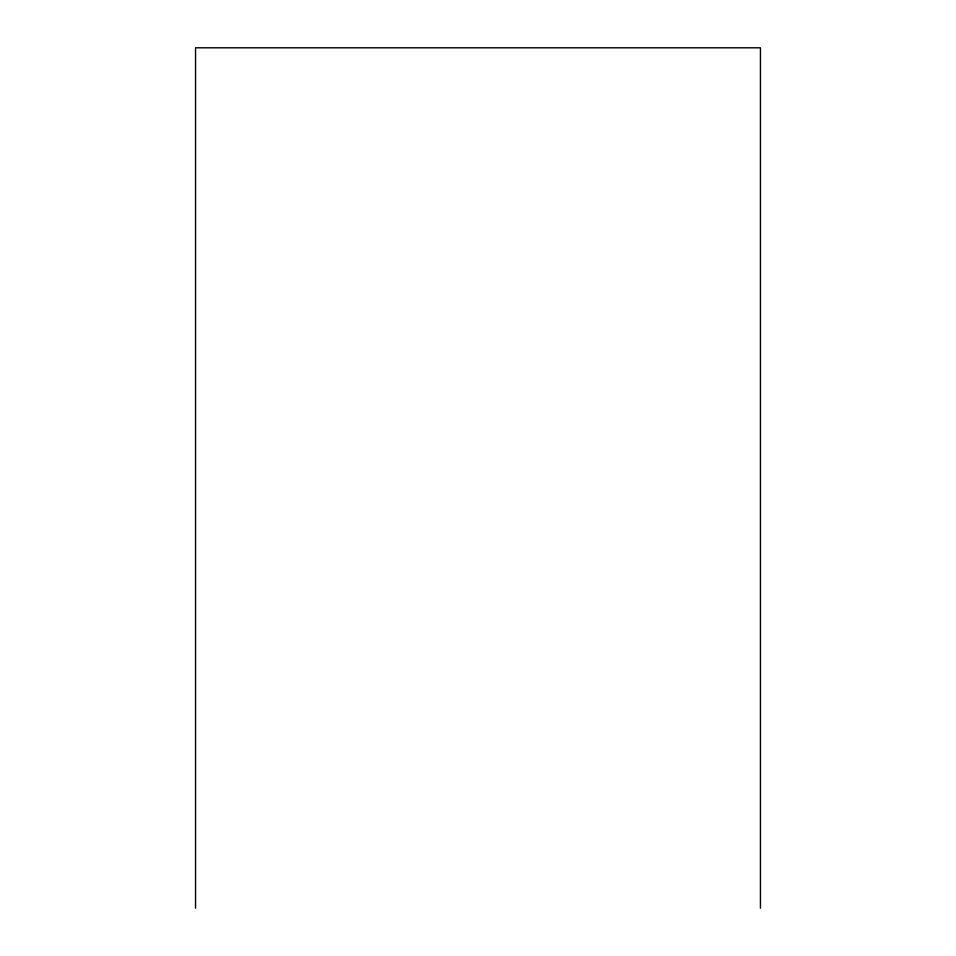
<?xml version="1.0" encoding="UTF-8"?>
<svg xmlns="http://www.w3.org/2000/svg" width="956" height="956" viewBox="0 0 956 956"><rect width="100%" height="100%" fill="white"/><g stroke="black" fill="none" stroke-linecap="round" stroke-linejoin="round"><path stroke-width="1.43" d="M760.45 908.2L760.45 47.8L195.55 47.8L195.55 908.2"/></g></svg>
